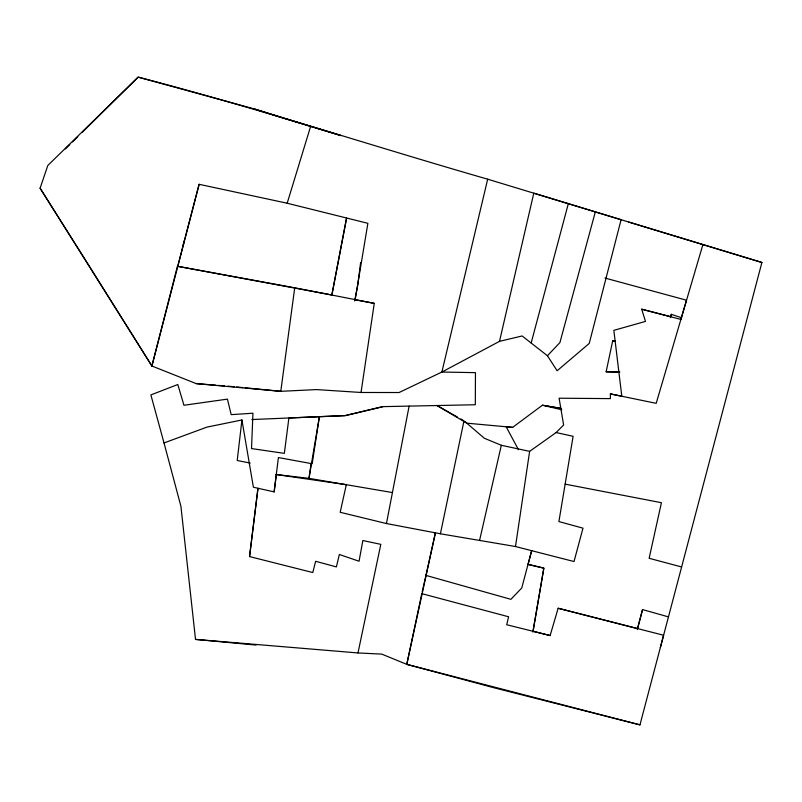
<?xml version="1.0" encoding="UTF-8"?>
<svg xmlns="http://www.w3.org/2000/svg" width="802" height="802" viewBox="0 0 802 802"><rect width="100%" height="100%" fill="white"/><g stroke="black" fill="none" stroke-linecap="round" stroke-linejoin="round"><path stroke-width="1.2" d="M256.079 645.079L195.518 639.405L180.911 506.252L164.019 442.945L206.926 427.125L241.933 419.967L237.212 460.498L250.214 463.065M195.518 639.405L357.983 652.948L380.81 544.347L362.855 540.538L359.055 561.24L339.366 554.493L336.379 566.914L315.627 561.29L312.79 572.548L249.542 556.568L257.963 488.248M249.542 556.568L257.943 488.639M241.933 419.967L253.392 487.235L274.144 491.897L278.404 457.561L312.178 463.746L319.386 416.669L345.201 415.606L382.945 406.634L475.315 404.749L475.466 372.649L441.882 372.038L399.075 392.529L361.03 392.479L316.6 389.592L280.78 391.316L196.179 383.607L151.899 366.003L40.1 188.209L47.809 165.493L138.144 77.132L254.966 109.132L340.99 135.608L284.399 118.516M274.144 491.897L276.319 474.553L346.324 484.699M360.619 262.475L357.782 285.041L354.634 300.94M85.804 260.6L151.899 366.003L177.412 266.274L294.735 287.788L280.78 391.316L245.222 387.817M311.116 463.516L308.991 478.353L275.848 474.483M361.03 392.479L374.273 303.356L294.735 287.788M556.117 432.549L573.109 436.308L558.904 521.571L582.994 528.167L574.021 561.54L515.486 546.523L529.631 451.366L556.117 432.549L563.626 424.99L559.104 398.213L610.392 398.614L610.392 393.902L621.801 396.228L613.841 330.344L645.49 321.412L641.68 309.191L670.652 316.7L671.304 314.314L681.399 317.712L686.522 300.209L604.949 278.043M532.899 632.076L543.836 568.137L528.117 564.227M374.273 303.356L355.146 299.808L367.877 223.317L287.176 203.227L199.117 184.31L177.713 266.324L331.868 294.986L346.544 218.294M331.868 294.986L346.574 218.044M515.486 546.523L440.408 533.791L386.444 523.546L409.12 406.123M440.408 533.791L463.997 420.779M639.956 724.868L406.784 664.357L421.792 593.65L508.588 616.778L506.704 624.738L550.132 635.545L558.142 608.257L663.595 635.244L639.956 724.868L493.922 687.745L406.784 664.357L381.772 654.111L357.983 652.948M619.886 372.028L606.132 371.787L612.718 340.69L615.154 341.201L612.718 340.69M406.784 664.357L435.386 532.879M346.394 484.358L340.178 512.288L386.444 523.546M435.396 532.899L425.952 575.385L510.914 599.335L521.771 587.966L531.686 550.533M422.193 591.926L426.052 574.884M479.576 540.438L501.33 445.28L484.288 438.233L464.919 421.571M499.506 341.351L533.791 193.182L621.089 219.718L589.239 343.426L557.129 370.765L547.435 355.757L522.132 335.968L499.506 341.351L441.882 372.038L487.686 179.187C371.015 145.613 255.698 107.588 138.144 77.132L82.225 132.31M151.899 366.003L199.117 184.31M637.309 629.58L642.542 609.58L668.467 616.878L660.347 647.565M531.666 550.683L528.017 564.538L543.836 568.137L533.029 631.284L550.132 635.545M668.467 616.878L761.9 262.475L487.686 179.187M642.542 609.58L637.53 628.598L558.142 608.257M531.155 343.025L568.337 203.638M183.036 245.392L184.29 240.75M595.325 211.898L559.916 342.564L547.435 355.757M670.362 317.702L671.304 314.314M702.913 244.57L656.196 403.336L610.392 393.902M680.898 319.386L681.6 316.99M287.176 203.227L310.564 126.586M65.363 148.951L69.794 144.571M72.461 141.944L77.784 136.691M457.531 417.13L437.06 405.561L466.784 423.165L512.638 427.376L542.423 405.21L560.829 408.358M382.945 406.634L345.201 415.606L251.888 419.546M606.132 371.787L618.863 371.988M196.179 383.607L215.798 385.201M218.244 385.401L224.38 385.892M228.059 386.193L234.184 386.734M512.638 427.376L506.152 426.764L518.493 449.721M236.64 386.975L242.775 387.577M392.429 492.558L308.991 478.353L319.386 416.669L288.9 417.992L284.339 453.351L251.517 448.579L252.941 413.22L231.176 414.644L227.427 399.125L183.949 405.261L177.813 384.519L150.876 394.915L164.019 442.945M546.112 405.852L560.899 408.398M565.139 484.137L661.419 502.704L649.139 558.292L681.6 566.964M501.33 445.28L529.631 451.366M542.423 405.21L561.791 409.722M641.68 309.191L681.239 319.517M761.9 262.475L628.848 222.094M254.966 109.132L283.216 118.165M460.769 418.955L462.924 420.178M40.1 188.209L85.142 259.547"/></g></svg>
